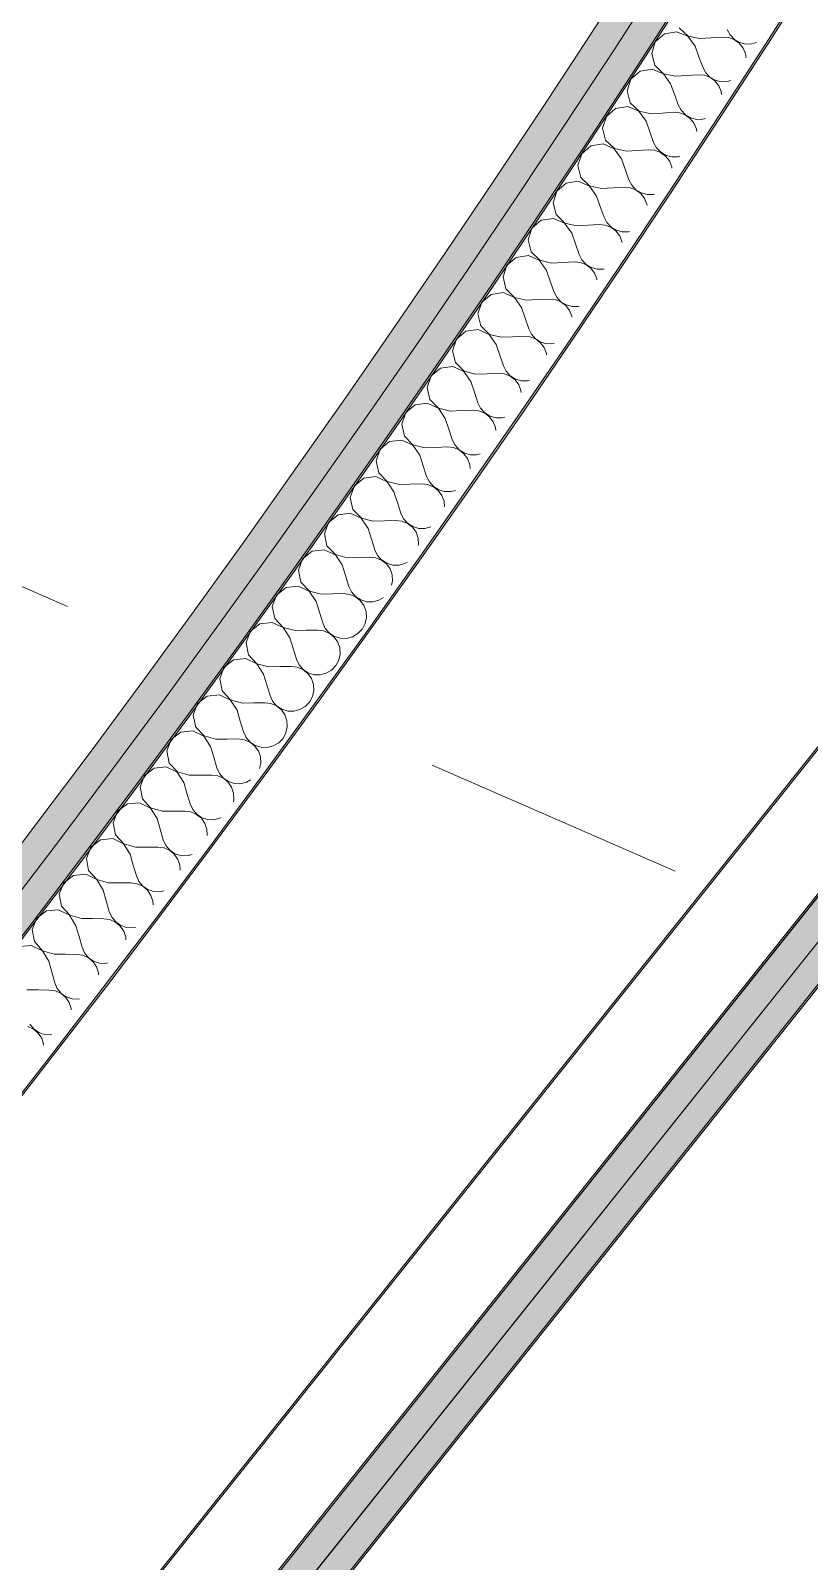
# Model space of a CAD drawing. Header units: millimetres. Extents: x -50172 to 90294, y -80883 to 25069.
# Drawn here: x -20978 to -20564, y -48268 to -47453 of the extents above; entities that cross this region are included whole.
import ezdxf
from ezdxf.enums import TextEntityAlignment as Align

# ---------------------------------------------------------------- set-up
doc = ezdxf.new("R2010")
doc.units = ezdxf.units.MM
doc.header["$MEASUREMENT"] = 0
doc.linetypes.add('Double Dashed', pattern=[1093.611073, 529.166651, -211.666656, 141.111112, -211.666656])
for name, color, linetype in [('A-25-M_Wall_Int', 7, 'Continuous'), ('New_A-15-MG_Structural_Grid_Phase_2', 7, 'Continuous'), ('New_A-25-M_Wall_Int', 7, 'Continuous'), ('New_A-35-M_FFE-Zone', 7, 'Continuous')]:
    doc.layers.add(name, color=color, linetype=linetype)
for name, color, linetype, lineweight in [('A-25-M_Wall_Int_Pen_No__1', 7, 'Continuous', 13), ('New_A-25-M_Wall_Int_Pen_No__1', 7, 'Continuous', 13), ('New_A-25-M_Wall_Int_Pen_No__150', 7, 'Continuous', 0), ('New_ArchiCAD Zone Stamps_Pen_No__9', 7, 'Continuous', 13)]:
    doc.layers.add(name, color=color, linetype=linetype, lineweight=lineweight)
for name, color, linetype, lineweight, true_color in [('A-25-M_Wall_Int_Pen_No__107', 7, 'Continuous', 15, 0xa6a6a6), ('A-25-M_Wall_Int_Pen_No__81', 7, 'Continuous', 20, 0x6a6a6a), ('New_A-15-MG_Structural_Grid_Phase_2_Pen_No__222', 7, 'Continuous', 13, 0x65af33), ('New_A-25-M_Wall_Int_Pen_No__107', 7, 'Continuous', 15, 0xa6a6a6), ('New_A-25-M_Wall_Int_Pen_No__81', 7, 'Continuous', 20, 0x6a6a6a), ('New_A-35-M_FFE-Zone_Pen_No__74', 7, 'Continuous', 20, 0x606060)]:
    doc.layers.add(name, color=color, linetype=linetype, lineweight=lineweight, true_color=true_color)
doc.styles.add('GENERATED_STYLE_1', font='')
doc.styles.add('GENERATED_STYLE_3', font='')
doc.styles.add('GENERATED_STYLE_4', font='')
doc.styles.get('GENERATED_STYLE_1').set_extended_font_data('Arial', bold=True)
doc.styles.get('GENERATED_STYLE_3').set_extended_font_data('Arial')
doc.styles.get('GENERATED_STYLE_4').set_extended_font_data('Swis721 BT')

# ---------------------------------------------------------------- blocks, each defined once
blk = doc.blocks.new('Lecture 1 First_INB 114R_2_1', base_point=(-22395.77, -55564.06))
at = {"layer": 'New_A-35-M_FFE-Zone_Pen_No__74', "linetype": 'Continuous'}
blk.add_line((-19692.85, -46873.91), (-22189.3, -50005.7), dxfattribs=at)
at = {"layer": 'New_ArchiCAD Zone Stamps_Pen_No__9'}
for tag, height, style, p in [('ROOM_NAME', 250, 'GENERATED_STYLE_1', (-23019.34, -54095.69)), ('zoneNameLine2', 250, 'GENERATED_STYLE_1', (-23207.77, -54527.82)), ('ROOM_NUMBER', 200, 'GENERATED_STYLE_3', (-23396.2, -54948.53)), ('measuredAreaCode', 200, 'GENERATED_STYLE_3', (-23553.22, -55308.64)), ('DUMMY_649', 200, 'GENERATED_STYLE_3', (-23245.82, -55442.68)), ('DUMMY_650', 200, 'GENERATED_STYLE_3', (-22616.65, -55717.03)), ('DUMMY_651', 133.33, 'GENERATED_STYLE_3', (-22337.36, -55823.58))]:
    blk.add_attdef(tag, text='', height=height, rotation=336.44041, dxfattribs=dict(at, style=style)).set_placement(p, align=Align.TOP_LEFT)
blk = doc.blocks.new('*X403')
at = {"layer": 'New_A-25-M_Wall_Int_Pen_No__150', "linetype": 'Continuous'}
for p, q in [((-20641.03, -47455.04), (-20645.92, -47459.31)), ((-20634.61, -47453.97), (-20641.03, -47455.04)), ((-20628.58, -47456.43), (-20634.61, -47453.97)), ((-20633.24, -47451.85), (-20628.53, -47456.35)), ((-20607.69, -47452.83), (-20606.14, -47455.73)), ((-20606.14, -47455.73), (-20603.85, -47458.09)), ((-20645.92, -47459.31), (-20647.85, -47465.53)), ((-20624.76, -47461.69), (-20628.58, -47456.43)), ((-20628.53, -47456.35), (-20622.16, -47457.68)), ((-20624.76, -47461.69), (-20622.71, -47467.28)), ((-20622.16, -47457.68), (-20616.22, -47457.27)), ((-20616.22, -47457.27), (-20610.28, -47456.84)), ((-20607, -47457.06), (-20610.28, -47456.84)), ((-20603.9, -47458.17), (-20607, -47457.06)), ((-20601.23, -47460.08), (-20603.9, -47458.17)), ((-20603.85, -47458.09), (-20601.01, -47459.73)), ((-20599.19, -47462.66), (-20601.23, -47460.08)), ((-20601.01, -47459.73), (-20597.82, -47460.53)), ((-20597.93, -47465.7), (-20599.19, -47462.66)), ((-20597.82, -47460.53), (-20594.53, -47460.43)), ((-20594.53, -47460.43), (-20592.09, -47459.65)), ((-20647.85, -47465.53), (-20646.22, -47471.83)), ((-20646.22, -47471.83), (-20641.52, -47476.33)), ((-20622.71, -47467.28), (-20620.67, -47472.88)), ((-20597.67, -47467.96), (-20597.93, -47465.7)), ((-20658.92, -47479.25), (-20660.87, -47485.46)), ((-20654.01, -47474.98), (-20658.92, -47479.25)), ((-20647.59, -47473.93), (-20654.01, -47474.98)), ((-20641.58, -47476.41), (-20647.59, -47473.93)), ((-20637.77, -47481.69), (-20641.58, -47476.41)), ((-20641.52, -47476.33), (-20635.16, -47477.69)), ((-20635.16, -47477.69), (-20629.21, -47477.29)), ((-20629.21, -47477.29), (-20623.27, -47476.89)), ((-20619.99, -47477.12), (-20623.27, -47476.89)), ((-20620.67, -47472.88), (-20619.12, -47475.79)), ((-20616.9, -47478.24), (-20619.99, -47477.12)), ((-20619.12, -47475.79), (-20616.85, -47478.15)), ((-20614.24, -47480.16), (-20616.9, -47478.24)), ((-20616.85, -47478.15), (-20614.01, -47479.81)), ((-20612.2, -47482.74), (-20614.24, -47480.16)), ((-20614.01, -47479.81), (-20610.83, -47480.62)), ((-20610.83, -47480.62), (-20607.54, -47480.53)), ((-20607.54, -47480.53), (-20605.73, -47479.96)), ((-20660.87, -47485.46), (-20659.26, -47491.76)), ((-20637.77, -47481.69), (-20635.74, -47487.29)), ((-20635.74, -47487.29), (-20633.71, -47492.89)), ((-20610.95, -47485.78), (-20612.2, -47482.74)), ((-20610.76, -47487.45), (-20610.95, -47485.78)), ((-20667.06, -47494.89), (-20671.99, -47499.14)), ((-20660.64, -47493.86), (-20667.06, -47494.89)), ((-20654.63, -47496.36), (-20660.64, -47493.86)), ((-20659.26, -47491.76), (-20654.58, -47496.28)), ((-20650.84, -47501.65), (-20654.63, -47496.36)), ((-20654.58, -47496.28), (-20648.22, -47497.66)), ((-20642.27, -47497.28), (-20636.33, -47496.89)), ((-20633.05, -47497.13), (-20636.33, -47496.89)), ((-20633.71, -47492.89), (-20632.18, -47495.8)), ((-20632.18, -47495.8), (-20629.91, -47498.18)), ((-20671.99, -47499.14), (-20673.95, -47505.34)), ((-20650.84, -47501.65), (-20648.82, -47507.26)), ((-20648.22, -47497.66), (-20642.27, -47497.28)), ((-20629.96, -47498.26), (-20633.05, -47497.13)), ((-20627.3, -47500.19), (-20629.96, -47498.26)), ((-20629.91, -47498.18), (-20627.08, -47499.84)), ((-20625.28, -47502.78), (-20627.3, -47500.19)), ((-20627.08, -47499.84), (-20623.89, -47500.66)), ((-20624.04, -47505.82), (-20625.28, -47502.78)), ((-20623.89, -47500.66), (-20620.61, -47500.58)), ((-20620.61, -47500.58), (-20619.31, -47500.18)), ((-20673.95, -47505.34), (-20672.36, -47511.65)), ((-20672.36, -47511.65), (-20667.69, -47516.19)), ((-20648.82, -47507.26), (-20646.82, -47512.87)), ((-20646.82, -47512.87), (-20645.29, -47515.78)), ((-20623.91, -47507.02), (-20624.04, -47505.82)), ((-20685.11, -47518.99), (-20687.09, -47525.18)), ((-20680.18, -47514.76), (-20685.11, -47518.99)), ((-20673.75, -47513.75), (-20680.18, -47514.76)), ((-20667.75, -47516.27), (-20673.75, -47513.75)), ((-20663.97, -47521.57), (-20667.75, -47516.27)), ((-20667.69, -47516.19), (-20661.34, -47517.59)), ((-20661.34, -47517.59), (-20655.39, -47517.22)), ((-20655.39, -47517.22), (-20649.45, -47516.86)), ((-20646.17, -47517.11), (-20649.45, -47516.86)), ((-20643.09, -47518.24), (-20646.17, -47517.11)), ((-20645.29, -47515.78), (-20643.03, -47518.16)), ((-20640.43, -47520.18), (-20643.09, -47518.24)), ((-20643.03, -47518.16), (-20640.21, -47519.83)), ((-20638.42, -47522.78), (-20640.43, -47520.18)), ((-20640.21, -47519.83), (-20637.03, -47520.67)), ((-20637.03, -47520.67), (-20633.74, -47520.59)), ((-20633.74, -47520.59), (-20632.84, -47520.32)), ((-20687.09, -47525.18), (-20685.53, -47531.5)), ((-20663.97, -47521.57), (-20661.98, -47527.18)), ((-20661.98, -47527.18), (-20659.99, -47532.8)), ((-20637.19, -47525.83), (-20638.42, -47522.78)), ((-20637.1, -47526.65), (-20637.19, -47525.83)), ((-20693.35, -47534.58), (-20698.3, -47538.8)), ((-20686.92, -47533.59), (-20693.35, -47534.58)), ((-20680.93, -47536.13), (-20686.92, -47533.59)), ((-20685.53, -47531.5), (-20680.88, -47536.05)), ((-20677.17, -47541.44), (-20680.93, -47536.13)), ((-20680.88, -47536.05), (-20674.52, -47537.47)), ((-20674.52, -47537.47), (-20668.58, -47537.13)), ((-20668.58, -47537.13), (-20662.63, -47536.78)), ((-20659.35, -47537.04), (-20662.63, -47536.78)), ((-20659.99, -47532.8), (-20658.47, -47535.71)), ((-20656.27, -47538.19), (-20659.35, -47537.04)), ((-20658.47, -47535.71), (-20656.22, -47538.1)), ((-20698.3, -47538.8), (-20700.3, -47544.99)), ((-20700.3, -47544.99), (-20698.76, -47551.31)), ((-20677.17, -47541.44), (-20675.19, -47547.06)), ((-20653.63, -47540.13), (-20656.27, -47538.19)), ((-20656.22, -47538.1), (-20653.4, -47539.79)), ((-20651.62, -47542.73), (-20653.63, -47540.13)), ((-20653.4, -47539.79), (-20650.22, -47540.63)), ((-20650.4, -47545.79), (-20651.62, -47542.73)), ((-20650.34, -47546.36), (-20650.4, -47545.79)), ((-20650.22, -47540.63), (-20646.93, -47540.57)), ((-20646.93, -47540.57), (-20646.32, -47540.38)), ((-20700.16, -47553.4), (-20706.59, -47554.36)), ((-20694.17, -47555.95), (-20700.16, -47553.4)), ((-20698.76, -47551.31), (-20694.12, -47555.87)), ((-20675.19, -47547.06), (-20673.22, -47552.68)), ((-20673.22, -47552.68), (-20671.72, -47555.61)), ((-20711.56, -47558.56), (-20713.58, -47564.75)), ((-20706.59, -47554.36), (-20711.56, -47558.56)), ((-20690.43, -47561.27), (-20694.17, -47555.95)), ((-20694.12, -47555.87), (-20687.77, -47557.31)), ((-20690.43, -47561.27), (-20688.47, -47566.9)), ((-20687.77, -47557.31), (-20681.82, -47556.99)), ((-20681.82, -47556.99), (-20675.87, -47556.66)), ((-20672.6, -47556.93), (-20675.87, -47556.66)), ((-20669.52, -47558.09), (-20672.6, -47556.93)), ((-20671.72, -47555.61), (-20669.47, -47558)), ((-20666.88, -47560.04), (-20669.52, -47558.09)), ((-20669.47, -47558), (-20666.65, -47559.69)), ((-20664.88, -47562.65), (-20666.88, -47560.04)), ((-20666.65, -47559.69), (-20663.48, -47560.55)), ((-20663.48, -47560.55), (-20660.19, -47560.49)), ((-20660.19, -47560.49), (-20659.74, -47560.36)), ((-20713.58, -47564.75), (-20712.05, -47571.07)), ((-20688.47, -47566.9), (-20686.52, -47572.53)), ((-20663.67, -47565.71), (-20664.88, -47562.65)), ((-20663.63, -47566.15), (-20663.67, -47565.71)), ((-20724.87, -47578.29), (-20726.91, -47584.46)), ((-20719.89, -47574.1), (-20724.87, -47578.29)), ((-20713.46, -47573.16), (-20719.89, -47574.1)), ((-20707.48, -47575.73), (-20713.46, -47573.16)), ((-20712.05, -47571.07), (-20707.43, -47575.65)), ((-20703.75, -47581.07), (-20707.48, -47575.73)), ((-20707.43, -47575.65), (-20701.08, -47577.11)), ((-20701.08, -47577.11), (-20695.13, -47576.81)), ((-20695.13, -47576.81), (-20689.18, -47576.49)), ((-20685.91, -47576.78), (-20689.18, -47576.49)), ((-20686.52, -47572.53), (-20685.02, -47575.46)), ((-20682.84, -47577.94), (-20685.91, -47576.78)), ((-20685.02, -47575.46), (-20682.78, -47577.86)), ((-20680.2, -47579.91), (-20682.84, -47577.94)), ((-20682.78, -47577.86), (-20679.97, -47579.56)), ((-20726.91, -47584.46), (-20725.4, -47590.79)), ((-20703.75, -47581.07), (-20701.81, -47586.7)), ((-20678.21, -47582.52), (-20680.2, -47579.91)), ((-20679.97, -47579.56), (-20676.8, -47580.42)), ((-20677.01, -47585.58), (-20678.21, -47582.52)), ((-20676.97, -47586.01), (-20677.01, -47585.58)), ((-20676.8, -47580.42), (-20673.51, -47580.38)), ((-20673.51, -47580.38), (-20673.11, -47580.26)), ((-20733.26, -47593.8), (-20738.25, -47597.97)), ((-20726.82, -47592.87), (-20733.26, -47593.8)), ((-20720.85, -47595.47), (-20726.82, -47592.87)), ((-20725.4, -47590.79), (-20720.8, -47595.39)), ((-20701.81, -47586.7), (-20699.88, -47592.33)), ((-20699.88, -47592.33), (-20698.39, -47595.27)), ((-20738.25, -47597.97), (-20740.31, -47604.14)), ((-20717.14, -47600.81), (-20720.85, -47595.47)), ((-20720.8, -47595.39), (-20714.46, -47596.87)), ((-20717.14, -47600.81), (-20715.22, -47606.45)), ((-20714.46, -47596.87), (-20708.51, -47596.58)), ((-20708.51, -47596.58), (-20702.56, -47596.29)), ((-20699.28, -47596.58), (-20702.56, -47596.29)), ((-20696.21, -47597.76), (-20699.28, -47596.58)), ((-20698.39, -47595.27), (-20696.16, -47597.68)), ((-20693.59, -47599.73), (-20696.21, -47597.76)), ((-20696.16, -47597.68), (-20693.35, -47599.39)), ((-20691.6, -47602.35), (-20693.59, -47599.73)), ((-20693.35, -47599.39), (-20690.19, -47600.26)), ((-20690.41, -47605.42), (-20691.6, -47602.35)), ((-20690.19, -47600.26), (-20686.9, -47600.23)), ((-20686.9, -47600.23), (-20686.43, -47600.09)), ((-20740.31, -47604.14), (-20738.82, -47610.47)), ((-20738.82, -47610.47), (-20734.23, -47615.08)), ((-20715.22, -47606.45), (-20713.3, -47612.09)), ((-20690.36, -47605.95), (-20690.41, -47605.42)), ((-20751.69, -47617.61), (-20753.77, -47623.77)), ((-20746.68, -47613.46), (-20751.69, -47617.61)), ((-20740.24, -47612.55), (-20746.68, -47613.46)), ((-20734.28, -47615.16), (-20740.24, -47612.55)), ((-20730.59, -47620.52), (-20734.28, -47615.16)), ((-20734.23, -47615.08), (-20727.89, -47616.58)), ((-20727.89, -47616.58), (-20721.94, -47616.32)), ((-20721.94, -47616.32), (-20715.99, -47616.04)), ((-20712.72, -47616.34), (-20715.99, -47616.04)), ((-20713.3, -47612.09), (-20711.82, -47615.03)), ((-20709.65, -47617.53), (-20712.72, -47616.34)), ((-20711.82, -47615.03), (-20709.6, -47617.45)), ((-20707.03, -47619.51), (-20709.65, -47617.53)), ((-20709.6, -47617.45), (-20706.8, -47619.17)), ((-20753.77, -47623.77), (-20752.3, -47630.11)), ((-20730.59, -47620.52), (-20728.68, -47626.17)), ((-20728.68, -47626.17), (-20726.78, -47631.81)), ((-20705.06, -47622.14), (-20707.03, -47619.51)), ((-20706.8, -47619.17), (-20703.63, -47620.05)), ((-20703.87, -47625.21), (-20705.06, -47622.14)), ((-20703.81, -47625.96), (-20703.87, -47625.21)), ((-20703.63, -47620.05), (-20700.34, -47620.03)), ((-20700.34, -47620.03), (-20699.69, -47619.84)), ((-20760.17, -47633.07), (-20765.19, -47637.21)), ((-20753.73, -47632.18), (-20760.17, -47633.07)), ((-20747.78, -47634.81), (-20753.73, -47632.18)), ((-20752.3, -47630.11), (-20747.72, -47634.73)), ((-20744.1, -47640.18), (-20747.78, -47634.81)), ((-20747.72, -47634.73), (-20741.39, -47636.26)), ((-20726.78, -47631.81), (-20725.32, -47634.75)), ((-20725.32, -47634.75), (-20723.1, -47637.18)), ((-20765.19, -47637.21), (-20767.29, -47643.36)), ((-20767.29, -47643.36), (-20765.84, -47649.71)), ((-20744.1, -47640.18), (-20742.21, -47645.84)), ((-20741.39, -47636.26), (-20735.44, -47636.01)), ((-20735.44, -47636.01), (-20729.49, -47635.75)), ((-20726.22, -47636.06), (-20729.49, -47635.75)), ((-20723.16, -47637.26), (-20726.22, -47636.06)), ((-20720.54, -47639.25), (-20723.16, -47637.26)), ((-20723.1, -47637.18), (-20720.31, -47638.91)), ((-20718.57, -47641.88), (-20720.54, -47639.25)), ((-20720.31, -47638.91), (-20717.14, -47639.8)), ((-20717.4, -47644.96), (-20718.57, -47641.88)), ((-20717.14, -47639.8), (-20713.85, -47639.79)), ((-20713.85, -47639.79), (-20712.91, -47639.52)), ((-20765.84, -47649.71), (-20761.28, -47654.34)), ((-20742.21, -47645.84), (-20740.33, -47651.49)), ((-20740.33, -47651.49), (-20738.87, -47654.44)), ((-20717.31, -47646.06), (-20717.4, -47644.96)), ((-20778.76, -47656.76), (-20780.87, -47662.91)), ((-20773.72, -47652.64), (-20778.76, -47656.76)), ((-20767.27, -47651.77), (-20773.72, -47652.64)), ((-20761.33, -47654.42), (-20767.27, -47651.77)), ((-20757.67, -47659.81), (-20761.33, -47654.42)), ((-20761.28, -47654.34), (-20754.96, -47655.88)), ((-20757.67, -47659.81), (-20755.81, -47665.46)), ((-20754.96, -47655.88), (-20749, -47655.65)), ((-20749, -47655.65), (-20743.05, -47655.42)), ((-20739.78, -47655.74), (-20743.05, -47655.42)), ((-20736.72, -47656.95), (-20739.78, -47655.74)), ((-20738.87, -47654.44), (-20736.67, -47656.87)), ((-20734.11, -47658.94), (-20736.72, -47656.95)), ((-20736.67, -47656.87), (-20733.88, -47658.6)), ((-20732.15, -47661.58), (-20734.11, -47658.94)), ((-20733.88, -47658.6), (-20730.72, -47659.5)), ((-20730.72, -47659.5), (-20727.43, -47659.51)), ((-20727.43, -47659.51), (-20726.08, -47659.12)), ((-20780.87, -47662.91), (-20779.45, -47669.26)), ((-20755.81, -47665.46), (-20753.94, -47671.12)), ((-20730.99, -47664.66), (-20732.15, -47661.58)), ((-20730.86, -47666.23), (-20730.99, -47664.66)), ((-20787.34, -47672.16), (-20792.38, -47676.27)), ((-20780.89, -47671.32), (-20787.34, -47672.16)), ((-20774.95, -47673.99), (-20780.89, -47671.32)), ((-20779.45, -47669.26), (-20774.9, -47673.91)), ((-20771.31, -47679.38), (-20774.95, -47673.99)), ((-20774.9, -47673.91), (-20768.58, -47675.47)), ((-20768.58, -47675.47), (-20762.62, -47675.26)), ((-20762.62, -47675.26), (-20756.67, -47675.04)), ((-20753.4, -47675.38), (-20756.67, -47675.04)), ((-20753.94, -47671.12), (-20752.49, -47674.07)), ((-20750.35, -47676.59), (-20753.4, -47675.38)), ((-20752.49, -47674.07), (-20750.29, -47676.51)), ((-20792.38, -47676.27), (-20794.52, -47682.41)), ((-20794.52, -47682.41), (-20793.11, -47688.77)), ((-20771.31, -47679.38), (-20769.46, -47685.05)), ((-20747.75, -47678.6), (-20750.35, -47676.59)), ((-20750.29, -47676.51), (-20747.51, -47678.26)), ((-20745.79, -47681.24), (-20747.75, -47678.6)), ((-20747.51, -47678.26), (-20744.35, -47679.17)), ((-20744.64, -47684.32), (-20745.79, -47681.24)), ((-20744.47, -47686.49), (-20744.64, -47684.32)), ((-20744.35, -47679.17), (-20741.06, -47679.18)), ((-20741.06, -47679.18), (-20739.2, -47678.66)), ((-20801.01, -47691.65), (-20806.07, -47695.74)), ((-20794.56, -47690.82), (-20801.01, -47691.65)), ((-20788.63, -47693.51), (-20794.56, -47690.82)), ((-20793.11, -47688.77), (-20788.58, -47693.43)), ((-20769.46, -47685.05), (-20767.61, -47690.71)), ((-20767.61, -47690.71), (-20766.17, -47693.67)), ((-20806.07, -47695.74), (-20808.23, -47701.87)), ((-20785.01, -47698.92), (-20788.63, -47693.51)), ((-20788.58, -47693.43), (-20782.26, -47695.01)), ((-20785.01, -47698.92), (-20783.18, -47704.58)), ((-20782.26, -47695.01), (-20776.31, -47694.82)), ((-20776.31, -47694.82), (-20770.35, -47694.62)), ((-20767.09, -47694.97), (-20770.35, -47694.62)), ((-20764.04, -47696.19), (-20767.09, -47694.97)), ((-20766.17, -47693.67), (-20763.98, -47696.11)), ((-20761.44, -47698.21), (-20764.04, -47696.19)), ((-20763.98, -47696.11), (-20761.2, -47697.86)), ((-20759.5, -47700.86), (-20761.44, -47698.21)), ((-20761.2, -47697.86), (-20758.05, -47698.79)), ((-20758.05, -47698.79), (-20754.76, -47698.81)), ((-20754.76, -47698.81), (-20752.28, -47698.12)), ((-20808.23, -47701.87), (-20806.84, -47708.23)), ((-20806.84, -47708.23), (-20802.32, -47712.91)), ((-20783.18, -47704.58), (-20781.35, -47710.26)), ((-20758.36, -47703.94), (-20759.5, -47700.86)), ((-20758.13, -47706.83), (-20758.36, -47703.94)), ((-20819.82, -47715.16), (-20822, -47721.29)), ((-20814.75, -47711.09), (-20819.82, -47715.16)), ((-20808.29, -47710.28), (-20814.75, -47711.09)), ((-20802.38, -47712.99), (-20808.29, -47710.28)), ((-20798.77, -47718.41), (-20802.38, -47712.99)), ((-20802.32, -47712.91), (-20796.01, -47714.51)), ((-20796.01, -47714.51), (-20790.06, -47714.34)), ((-20790.06, -47714.34), (-20784.1, -47714.16)), ((-20780.83, -47714.51), (-20784.1, -47714.16)), ((-20781.35, -47710.26), (-20779.92, -47713.22)), ((-20777.79, -47715.75), (-20780.83, -47714.51)), ((-20779.92, -47713.22), (-20777.73, -47715.67)), ((-20775.2, -47717.77), (-20777.79, -47715.75)), ((-20777.73, -47715.67), (-20774.96, -47717.43)), ((-20822, -47721.29), (-20820.63, -47727.65)), ((-20798.77, -47718.41), (-20796.95, -47724.08)), ((-20796.95, -47724.08), (-20795.14, -47729.76)), ((-20773.26, -47720.43), (-20775.2, -47717.77)), ((-20774.96, -47717.43), (-20771.81, -47718.36)), ((-20772.13, -47723.52), (-20773.26, -47720.43)), ((-20771.89, -47726.8), (-20772.13, -47723.52)), ((-20771.81, -47718.36), (-20768.52, -47718.39)), ((-20768.52, -47718.39), (-20765.34, -47717.52)), ((-20765.34, -47717.52), (-20765.29, -47717.49)), ((-20828.55, -47730.48), (-20833.63, -47734.54)), ((-20822.09, -47729.7), (-20828.55, -47730.48)), ((-20816.18, -47732.43), (-20822.09, -47729.7)), ((-20820.63, -47727.65), (-20816.12, -47732.35)), ((-20812.59, -47737.85), (-20816.18, -47732.43)), ((-20816.12, -47732.35), (-20809.82, -47733.97)), ((-20795.14, -47729.76), (-20793.72, -47732.72)), ((-20793.72, -47732.72), (-20791.55, -47735.18)), ((-20772.04, -47727.53), (-20771.89, -47726.8)), ((-20833.63, -47734.54), (-20835.83, -47740.66)), ((-20835.83, -47740.66), (-20834.48, -47747.03)), ((-20812.59, -47737.85), (-20810.79, -47743.53)), ((-20809.82, -47733.97), (-20803.87, -47733.81)), ((-20803.87, -47733.81), (-20797.91, -47733.65)), ((-20794.64, -47734.02), (-20797.91, -47733.65)), ((-20791.6, -47735.26), (-20794.64, -47734.02)), ((-20789.02, -47737.29), (-20791.6, -47735.26)), ((-20791.55, -47735.18), (-20788.78, -47736.95)), ((-20787.09, -47739.95), (-20789.02, -47737.29)), ((-20788.78, -47736.95), (-20785.63, -47737.9)), ((-20785.97, -47743.05), (-20787.09, -47739.95)), ((-20785.63, -47737.9), (-20782.34, -47737.94)), ((-20782.34, -47737.94), (-20779.16, -47737.08)), ((-20779.16, -47737.08), (-20777.96, -47736.36)), ((-20835.95, -47749.07), (-20842.41, -47749.84)), ((-20830.05, -47751.82), (-20835.95, -47749.07)), ((-20834.48, -47747.03), (-20829.99, -47751.74)), ((-20810.79, -47743.53), (-20809, -47749.22)), ((-20809, -47749.22), (-20807.59, -47752.19)), ((-20786.22, -47748.64), (-20785.74, -47746.33)), ((-20785.74, -47746.33), (-20785.97, -47743.05)), ((-20847.5, -47753.88), (-20849.72, -47759.99)), ((-20842.41, -47749.84), (-20847.5, -47753.88)), ((-20826.47, -47757.26), (-20830.05, -47751.82)), ((-20829.99, -47751.74), (-20823.69, -47753.38)), ((-20826.47, -47757.26), (-20824.69, -47762.94)), ((-20823.69, -47753.38), (-20817.74, -47753.24)), ((-20817.74, -47753.24), (-20811.78, -47753.1)), ((-20808.51, -47753.48), (-20811.78, -47753.1)), ((-20805.48, -47754.73), (-20808.51, -47753.48)), ((-20807.59, -47752.19), (-20805.42, -47754.65)), ((-20802.9, -47756.77), (-20805.48, -47754.73)), ((-20805.42, -47754.65), (-20802.66, -47756.43)), ((-20800.98, -47759.44), (-20802.9, -47756.77)), ((-20802.66, -47756.43), (-20799.51, -47757.38)), ((-20799.51, -47757.38), (-20796.22, -47757.44)), ((-20796.22, -47757.44), (-20793.04, -47756.58)), ((-20793.04, -47756.58), (-20790.56, -47755.1)), ((-20849.72, -47759.99), (-20848.39, -47766.36)), ((-20824.69, -47762.94), (-20822.92, -47768.63)), ((-20799.87, -47762.53), (-20800.98, -47759.44)), ((-20799.65, -47765.82), (-20799.87, -47762.53)), ((-20861.44, -47773.17), (-20863.67, -47779.28)), ((-20856.33, -47769.14), (-20861.44, -47773.17)), ((-20849.86, -47768.4), (-20856.33, -47769.14)), ((-20843.97, -47771.16), (-20849.86, -47768.4)), ((-20848.39, -47766.36), (-20843.92, -47771.09)), ((-20840.42, -47776.61), (-20843.97, -47771.16)), ((-20843.92, -47771.09), (-20837.63, -47772.75)), ((-20837.63, -47772.75), (-20831.67, -47772.63)), ((-20831.67, -47772.63), (-20825.71, -47772.51)), ((-20822.45, -47772.89), (-20825.71, -47772.51)), ((-20822.92, -47768.63), (-20821.52, -47771.6)), ((-20819.41, -47774.16), (-20822.45, -47772.89)), ((-20821.52, -47771.6), (-20819.36, -47774.08)), ((-20804.14, -47774.37), (-20801.94, -47772.05)), ((-20801.79, -47771.83), (-20800.33, -47769.05)), ((-20800.33, -47769.05), (-20799.65, -47765.82)), ((-20863.67, -47779.28), (-20862.37, -47785.65)), ((-20840.42, -47776.61), (-20838.66, -47782.31)), ((-20816.84, -47776.2), (-20819.41, -47774.16)), ((-20819.36, -47774.08), (-20816.6, -47775.87)), ((-20814.94, -47778.88), (-20816.84, -47776.2)), ((-20816.6, -47775.87), (-20813.46, -47776.83)), ((-20813.83, -47781.98), (-20814.94, -47778.88)), ((-20813.62, -47785.27), (-20813.83, -47781.98)), ((-20813.46, -47776.83), (-20810.17, -47776.89)), ((-20810.17, -47776.89), (-20806.98, -47776.05)), ((-20806.98, -47776.05), (-20804.14, -47774.37)), ((-20870.31, -47788.41), (-20875.43, -47792.42)), ((-20863.84, -47787.68), (-20870.31, -47788.41)), ((-20857.96, -47790.47), (-20863.84, -47787.68)), ((-20862.37, -47785.65), (-20857.91, -47790.39)), ((-20838.66, -47782.31), (-20836.9, -47788)), ((-20836.9, -47788), (-20835.51, -47790.98)), ((-20815.86, -47791.41), (-20814.31, -47788.49)), ((-20814.31, -47788.49), (-20813.62, -47785.27)), ((-20875.43, -47792.42), (-20877.69, -47798.52)), ((-20854.43, -47795.93), (-20857.96, -47790.47)), ((-20857.91, -47790.39), (-20851.62, -47792.07)), ((-20854.43, -47795.93), (-20852.68, -47801.63)), ((-20851.62, -47792.07), (-20845.66, -47791.97)), ((-20845.66, -47791.97), (-20839.7, -47791.87)), ((-20836.44, -47792.26), (-20839.7, -47791.87)), ((-20833.41, -47793.54), (-20836.44, -47792.26)), ((-20835.51, -47790.98), (-20833.36, -47793.46)), ((-20830.85, -47795.59), (-20833.41, -47793.54)), ((-20833.36, -47793.46), (-20830.61, -47795.26)), ((-20828.95, -47798.27), (-20830.85, -47795.59)), ((-20830.61, -47795.26), (-20827.47, -47796.23)), ((-20827.86, -47801.38), (-20828.95, -47798.27)), ((-20827.47, -47796.23), (-20824.18, -47796.3)), ((-20824.18, -47796.3), (-20820.99, -47795.47)), ((-20820.99, -47795.47), (-20818.14, -47793.8)), ((-20818.14, -47793.8), (-20815.86, -47791.41)), ((-20877.69, -47798.52), (-20876.4, -47804.9)), ((-20876.4, -47804.9), (-20871.96, -47809.65)), ((-20852.68, -47801.63), (-20850.94, -47807.33)), ((-20828.36, -47807.89), (-20827.65, -47804.66)), ((-20827.65, -47804.66), (-20827.86, -47801.38)), ((-20889.49, -47811.62), (-20891.76, -47817.71)), ((-20884.35, -47807.63), (-20889.49, -47811.62)), ((-20877.89, -47806.92), (-20884.35, -47807.63)), ((-20872.01, -47809.73), (-20877.89, -47806.92)), ((-20868.49, -47815.2), (-20872.01, -47809.73)), ((-20871.96, -47809.65), (-20865.67, -47811.35)), ((-20865.67, -47811.35), (-20859.72, -47811.27)), ((-20859.72, -47811.27), (-20853.76, -47811.18)), ((-20850.5, -47811.59), (-20853.76, -47811.18)), ((-20850.94, -47807.33), (-20849.56, -47810.31)), ((-20847.47, -47812.87), (-20850.5, -47811.59)), ((-20849.56, -47810.31), (-20847.42, -47812.8)), ((-20844.92, -47814.94), (-20847.47, -47812.87)), ((-20847.42, -47812.8), (-20844.67, -47814.6)), ((-20844.67, -47814.6), (-20841.54, -47815.58)), ((-20835.05, -47814.85), (-20832.2, -47813.18)), ((-20832.2, -47813.18), (-20829.91, -47810.8)), ((-20829.91, -47810.8), (-20828.36, -47807.89)), ((-20891.76, -47817.71), (-20890.5, -47824.1)), ((-20868.49, -47815.2), (-20866.77, -47820.9)), ((-20866.77, -47820.9), (-20865.05, -47826.61)), ((-20843.02, -47817.62), (-20844.92, -47814.94)), ((-20841.94, -47820.73), (-20843.02, -47817.62)), ((-20841.75, -47824.02), (-20841.94, -47820.73)), ((-20841.54, -47815.58), (-20838.25, -47815.67)), ((-20838.25, -47815.67), (-20835.05, -47814.85)), ((-20903.61, -47830.78), (-20905.9, -47836.86)), ((-20898.46, -47826.8), (-20903.61, -47830.78)), ((-20891.99, -47826.12), (-20898.46, -47826.8)), ((-20886.12, -47828.94), (-20891.99, -47826.12)), ((-20890.5, -47824.1), (-20886.07, -47828.86)), ((-20882.62, -47834.42), (-20886.12, -47828.94)), ((-20886.07, -47828.86), (-20879.79, -47830.58)), ((-20879.79, -47830.58), (-20873.83, -47830.52)), ((-20873.83, -47830.52), (-20867.88, -47830.46)), ((-20864.61, -47830.87), (-20867.88, -47830.46)), ((-20865.05, -47826.61), (-20863.67, -47829.59)), ((-20861.59, -47832.17), (-20864.61, -47830.87)), ((-20863.67, -47829.59), (-20861.54, -47832.09)), ((-20846.33, -47832.52), (-20844.03, -47830.15)), ((-20844.03, -47830.15), (-20842.46, -47827.24)), ((-20842.46, -47827.24), (-20841.75, -47824.02)), ((-20905.9, -47836.86), (-20904.65, -47843.25)), ((-20882.62, -47834.42), (-20880.91, -47840.13)), ((-20859.04, -47834.24), (-20861.59, -47832.17)), ((-20861.54, -47832.09), (-20858.8, -47833.9)), ((-20857.16, -47836.93), (-20859.04, -47834.24)), ((-20858.8, -47833.9), (-20855.67, -47834.89)), ((-20856.09, -47840.04), (-20857.16, -47836.93)), ((-20855.67, -47834.89), (-20852.38, -47834.99)), ((-20852.38, -47834.99), (-20849.18, -47834.18)), ((-20849.18, -47834.18), (-20846.33, -47832.52)), ((-20912.62, -47845.93), (-20917.78, -47849.89)), ((-20906.15, -47845.27), (-20912.62, -47845.93)), ((-20900.3, -47848.11), (-20906.15, -47845.27)), ((-20904.65, -47843.25), (-20900.24, -47848.03)), ((-20880.91, -47840.13), (-20879.21, -47845.84)), ((-20879.21, -47845.84), (-20877.85, -47848.83)), ((-20856.55, -47846.2), (-20855.9, -47843.33)), ((-20855.9, -47843.33), (-20856.09, -47840.04)), ((-20917.78, -47849.89), (-20920.1, -47855.97)), ((-20896.81, -47853.6), (-20900.3, -47848.11)), ((-20900.24, -47848.03), (-20893.97, -47849.77)), ((-20896.81, -47853.6), (-20895.12, -47859.32)), ((-20893.97, -47849.77), (-20888.01, -47849.73)), ((-20888.01, -47849.73), (-20882.05, -47849.68)), ((-20878.79, -47850.11), (-20882.05, -47849.68)), ((-20875.78, -47851.41), (-20878.79, -47850.11)), ((-20877.85, -47848.83), (-20875.72, -47851.33)), ((-20873.23, -47853.49), (-20875.78, -47851.41)), ((-20875.72, -47851.33), (-20872.99, -47853.16)), ((-20871.36, -47856.19), (-20873.23, -47853.49)), ((-20872.99, -47853.16), (-20869.86, -47854.16)), ((-20869.86, -47854.16), (-20866.57, -47854.26)), ((-20866.57, -47854.26), (-20863.37, -47853.46)), ((-20863.37, -47853.46), (-20861.28, -47852.26)), ((-20920.1, -47855.97), (-20918.87, -47862.36)), ((-20918.87, -47862.36), (-20914.47, -47867.15)), ((-20895.12, -47859.32), (-20893.44, -47865.03)), ((-20870.29, -47859.3), (-20871.36, -47856.19)), ((-20870.44, -47864), (-20870.12, -47862.59)), ((-20870.12, -47862.59), (-20870.29, -47859.3)), ((-20932.02, -47868.96), (-20934.35, -47875.03)), ((-20926.85, -47865.02), (-20932.02, -47868.96)), ((-20920.37, -47864.38), (-20926.85, -47865.02)), ((-20914.53, -47867.23), (-20920.37, -47864.38)), ((-20911.06, -47872.74), (-20914.53, -47867.23)), ((-20914.47, -47867.15), (-20908.21, -47868.92)), ((-20908.21, -47868.92), (-20902.25, -47868.89)), ((-20902.25, -47868.89), (-20896.29, -47868.87)), ((-20893.03, -47869.3), (-20896.29, -47868.87)), ((-20893.44, -47865.03), (-20892.08, -47868.03)), ((-20890.02, -47870.61), (-20893.03, -47869.3)), ((-20892.08, -47868.03), (-20889.96, -47870.54)), ((-20887.48, -47872.7), (-20890.02, -47870.61)), ((-20889.96, -47870.54), (-20887.23, -47872.37)), ((-20934.35, -47875.03), (-20933.15, -47881.43)), ((-20911.06, -47872.74), (-20909.39, -47878.46)), ((-20909.39, -47878.46), (-20907.72, -47884.18)), ((-20885.62, -47875.41), (-20887.48, -47872.7)), ((-20887.23, -47872.37), (-20884.11, -47873.38)), ((-20884.56, -47878.52), (-20885.62, -47875.41)), ((-20884.4, -47881.81), (-20884.56, -47878.52)), ((-20884.11, -47873.38), (-20880.82, -47873.49)), ((-20880.82, -47873.49), (-20877.62, -47872.7)), ((-20877.62, -47872.7), (-20876.93, -47872.31)), ((-20946.32, -47887.98), (-20948.67, -47894.05)), ((-20941.14, -47884.06), (-20946.32, -47887.98)), ((-20934.66, -47883.44), (-20941.14, -47884.06)), ((-20928.82, -47886.31), (-20934.66, -47883.44)), ((-20933.15, -47881.43), (-20928.76, -47886.23)), ((-20925.37, -47891.83), (-20928.82, -47886.31)), ((-20928.76, -47886.23), (-20922.51, -47888.01)), ((-20922.51, -47888.01), (-20916.55, -47888.01)), ((-20916.55, -47888.01), (-20910.59, -47888)), ((-20907.33, -47888.45), (-20910.59, -47888)), ((-20907.72, -47884.18), (-20906.38, -47887.18)), ((-20906.38, -47887.18), (-20904.27, -47889.69)), ((-20884.42, -47881.91), (-20884.4, -47881.81)), ((-20948.67, -47894.05), (-20947.49, -47900.44)), ((-20925.37, -47891.83), (-20923.72, -47897.55)), ((-20904.32, -47889.77), (-20907.33, -47888.45)), ((-20901.79, -47891.87), (-20904.32, -47889.77)), ((-20904.27, -47889.69), (-20901.54, -47891.53)), ((-20899.94, -47894.58), (-20901.79, -47891.87)), ((-20901.54, -47891.53), (-20898.42, -47892.55)), ((-20898.89, -47897.7), (-20899.94, -47894.58)), ((-20898.42, -47892.55), (-20895.13, -47892.68)), ((-20895.13, -47892.68), (-20892.29, -47891.99)), ((-20955.48, -47903.05), (-20960.68, -47906.96)), ((-20949, -47902.45), (-20955.48, -47903.05)), ((-20943.18, -47905.34), (-20949, -47902.45)), ((-20947.49, -47900.44), (-20943.12, -47905.27)), ((-20923.72, -47897.55), (-20922.07, -47903.28)), ((-20922.07, -47903.28), (-20920.74, -47906.28)), ((-20898.77, -47900.29), (-20898.89, -47897.7)), ((-20960.68, -47906.96), (-20963.05, -47913.02)), ((-20939.74, -47910.87), (-20943.18, -47905.34)), ((-20943.12, -47905.27), (-20936.86, -47907.07)), ((-20939.74, -47910.87), (-20938.11, -47916.6)), ((-20936.86, -47907.07), (-20930.91, -47907.08)), ((-20930.91, -47907.08), (-20924.95, -47907.09)), ((-20921.69, -47907.55), (-20924.95, -47907.09)), ((-20918.69, -47908.88), (-20921.69, -47907.55)), ((-20920.74, -47906.28), (-20918.63, -47908.8)), ((-20916.17, -47910.98), (-20918.69, -47908.88)), ((-20918.63, -47908.8), (-20915.92, -47910.65)), ((-20914.32, -47913.7), (-20916.17, -47910.98)), ((-20915.92, -47910.65), (-20912.8, -47911.68)), ((-20912.8, -47911.68), (-20909.51, -47911.82)), ((-20909.51, -47911.82), (-20907.37, -47911.31)), ((-20963.05, -47913.02), (-20961.89, -47919.42)), ((-20961.89, -47919.42), (-20957.53, -47924.25)), ((-20938.11, -47916.6), (-20936.48, -47922.33)), ((-20913.28, -47916.82), (-20914.32, -47913.7)), ((-20913.2, -47918.77), (-20913.28, -47916.82)), ((-20975.1, -47925.89), (-20977.49, -47931.94)), ((-20969.89, -47922), (-20975.1, -47925.89)), ((-20963.41, -47921.42), (-20969.89, -47922)), ((-20957.59, -47924.33), (-20963.41, -47921.42)), ((-20954.18, -47929.87), (-20957.59, -47924.33)), ((-20957.53, -47924.25), (-20951.28, -47926.07)), ((-20951.28, -47926.07), (-20945.33, -47926.11)), ((-20945.33, -47926.11), (-20939.37, -47926.14)), ((-20936.11, -47926.61), (-20939.37, -47926.14)), ((-20936.48, -47922.33), (-20935.15, -47925.34)), ((-20933.11, -47927.95), (-20936.11, -47926.61)), ((-20935.15, -47925.34), (-20933.06, -47927.87)), ((-20930.6, -47930.06), (-20933.11, -47927.95)), ((-20933.06, -47927.87), (-20930.35, -47929.73)), ((-20977.49, -47931.94), (-20976.34, -47938.35)), ((-20954.18, -47929.87), (-20952.56, -47935.6)), ((-20952.56, -47935.6), (-20950.95, -47941.34)), ((-20928.76, -47932.78), (-20930.6, -47930.06)), ((-20930.35, -47929.73), (-20927.23, -47930.77)), ((-20927.73, -47935.91), (-20928.76, -47932.78)), ((-20927.68, -47937.32), (-20927.73, -47935.91)), ((-20927.23, -47930.77), (-20923.94, -47930.91)), ((-20923.94, -47930.91), (-20922.39, -47930.55)), ((-20977.87, -47940.34), (-20984.36, -47940.9)), ((-20972.06, -47943.27), (-20977.87, -47940.34)), ((-20976.34, -47938.35), (-20972.01, -47943.2)), ((-20968.67, -47948.82), (-20972.06, -47943.27)), ((-20972.01, -47943.2), (-20965.76, -47945.04)), ((-20965.76, -47945.04), (-20959.81, -47945.09)), ((-20950.95, -47941.34), (-20949.63, -47944.35)), ((-20949.63, -47944.35), (-20947.54, -47946.89)), ((-20968.67, -47948.82), (-20967.07, -47954.56)), ((-20959.81, -47945.09), (-20953.85, -47945.14)), ((-20950.6, -47945.62), (-20953.85, -47945.14)), ((-20947.6, -47946.97), (-20950.6, -47945.62)), ((-20945.09, -47949.08), (-20947.6, -47946.97)), ((-20947.54, -47946.89), (-20944.84, -47948.75)), ((-20943.26, -47951.81), (-20945.09, -47949.08)), ((-20944.84, -47948.75), (-20941.73, -47949.81)), ((-20942.24, -47954.94), (-20943.26, -47951.81)), ((-20941.73, -47949.81), (-20938.44, -47949.96)), ((-20938.44, -47949.96), (-20937.35, -47949.71)), ((-20967.07, -47954.56), (-20965.48, -47960.3)), ((-20965.48, -47960.3), (-20964.17, -47963.32)), ((-20942.21, -47955.93), (-20942.24, -47954.94)), ((-20980.3, -47963.95), (-20974.35, -47964.02)), ((-20974.35, -47964.02), (-20968.39, -47964.09)), ((-20965.14, -47964.58), (-20968.39, -47964.09)), ((-20962.15, -47965.94), (-20965.14, -47964.58)), ((-20964.17, -47963.32), (-20962.09, -47965.86)), ((-20959.64, -47968.07), (-20962.15, -47965.94)), ((-20962.09, -47965.86), (-20959.39, -47967.74)), ((-20957.82, -47970.8), (-20959.64, -47968.07)), ((-20959.39, -47967.74), (-20956.28, -47968.8)), ((-20956.28, -47968.8), (-20952.99, -47968.96)), ((-20952.99, -47968.96), (-20952.25, -47968.79)), ((-20956.82, -47973.93), (-20957.82, -47970.8)), ((-20956.79, -47974.62), (-20956.82, -47973.93)), ((-20976.75, -47984.87), (-20979.74, -47983.5)), ((-20978.77, -47982.24), (-20976.69, -47984.79)), ((-20974.26, -47987), (-20976.75, -47984.87)), ((-20976.69, -47984.79), (-20974, -47986.67)), ((-20972.44, -47989.74), (-20974.26, -47987)), ((-20974, -47986.67), (-20970.9, -47987.74)), ((-20971.45, -47992.88), (-20972.44, -47989.74)), ((-20971.43, -47993.37), (-20971.45, -47992.88)), ((-20970.9, -47987.74), (-20967.61, -47987.92)), ((-20967.61, -47987.92), (-20967.09, -47987.8))]:
    blk.add_line(p, q, dxfattribs=at)
blk = doc.blocks.new('Wall_74_1', base_point=(-29918.46, -50217.22))
at = {"layer": 'New_A-25-M_Wall_Int_Pen_No__107', "linetype": 'Continuous'}
for points in [[(-20095.26, -46371.16, -0.413614), (-29918.46, -50217.22), (-29924.46, -50230.97, 0.413614), (-20081.52, -46377.18)], [(-20081.52, -46377.18, -0.413614), (-29924.46, -50230.97), (-29930.45, -50244.72, 0.413614), (-20067.79, -46383.21)]]:
    blk.add_hatch(color=256, dxfattribs=at).paths.add_polyline_path(points)
at = {"layer": 'New_A-25-M_Wall_Int_Pen_No__81', "linetype": 'Continuous', "lineweight": 0, "true_color": 0x353535}
for points in [[(-20067.79, -46383.21, -0.413614), (-29930.45, -50244.72), (-29930.85, -50245.64, 0.413614), (-20066.87, -46383.61)], [(-20021.08, -46403.69, -0.413614), (-29950.84, -50291.47), (-29951.24, -50292.39, 0.413614), (-20020.16, -46404.09)]]:
    blk.add_hatch(color=250, dxfattribs=at).paths.add_polyline_path(points)
at = {"layer": 'New_A-25-M_Wall_Int_Pen_No__1', "linetype": 'Continuous'}
for radius in [7467.12, 7482.12, 7498.12, 7497.12, 7549.12, 7548.12]:
    blk.add_arc((-26933.84, -43372.52), radius, 246.440445, 336.323082, dxfattribs=at)
at = {"layer": 'New_A-25-M_Wall_Int', "color": 250, "lineweight": 50, "true_color": 0x2a2a2a}
blk.add_blockref('*X403', (0, 0), dxfattribs=at)
blk = doc.blocks.new('Wall_197_1', base_point=(-22330.43, -50182.12))
at = {"layer": 'A-25-M_Wall_Int_Pen_No__107', "linetype": 'Continuous'}
for points in [[(-22339.66, -50169.62), (-19705.5, -46868.37), (-19719.73, -46862.16), (-22348.88, -50157.13)], [(-22330.43, -50182.12), (-19691.26, -46874.58), (-19705.5, -46868.37), (-22339.66, -50169.62)]]:
    blk.add_hatch(color=256, dxfattribs=at).paths.add_polyline_path(points)
at = {"layer": 'A-25-M_Wall_Int_Pen_No__81', "linetype": 'Continuous', "lineweight": 0, "true_color": 0x353535}
for points in [[(-22379, -50116.32), (-19766.24, -46841.88), (-19767.19, -46841.47), (-22379.61, -50115.48)], [(-22348.88, -50157.13), (-19719.73, -46862.16), (-19720.68, -46861.75), (-22349.49, -50156.3)]]:
    blk.add_hatch(color=250, dxfattribs=at).paths.add_polyline_path(points)
at = {"layer": 'A-25-M_Wall_Int_Pen_No__1', "linetype": 'Continuous'}
for p, q in [((-22379, -50116.32), (-19766.24, -46841.88)), ((-22349.49, -50156.3), (-19720.68, -46861.75)), ((-22348.88, -50157.13), (-19719.73, -46862.16)), ((-22339.66, -50169.62), (-19705.5, -46868.37))]:
    blk.add_line(p, q, dxfattribs=at)
at = {"layer": 'A-25-M_Wall_Int_Pen_No__1', "linetype": 'Continuous', "flags": 128}
for points in [[(-19767.19, -46841.47), (-22379.61, -50115.48)], [(-22330.43, -50182.12), (-19691.26, -46874.58)]]:
    blk.add_lwpolyline(points, dxfattribs=at)
blk = doc.blocks.new('Wall_364_1', base_point=(-22330.83, -50182.61))
at = {"layer": 'A-25-M_Wall_Int_Pen_No__107', "linetype": 'Continuous'}
for points in [[(-22340.05, -50170.12), (-19705.5, -46868.37), (-19719.73, -46862.16), (-22349.27, -50157.62)], [(-22330.83, -50182.61), (-19691.26, -46874.58), (-19705.5, -46868.37), (-22340.05, -50170.12)]]:
    blk.add_hatch(color=256, dxfattribs=at).paths.add_polyline_path(points)
at = {"layer": 'A-25-M_Wall_Int_Pen_No__81', "linetype": 'Continuous', "lineweight": 0, "true_color": 0x353535}
for points in [[(-22379.39, -50116.81), (-19766.24, -46841.88), (-19767.19, -46841.47), (-22380, -50115.98)], [(-22349.27, -50157.62), (-19719.73, -46862.16), (-19720.68, -46861.75), (-22349.88, -50156.79)]]:
    blk.add_hatch(color=250, dxfattribs=at).paths.add_polyline_path(points)
at = {"layer": 'A-25-M_Wall_Int_Pen_No__1', "linetype": 'Continuous'}
for p, q in [((-22379.39, -50116.81), (-19766.24, -46841.88)), ((-22349.88, -50156.79), (-19720.68, -46861.75)), ((-22349.27, -50157.62), (-19719.73, -46862.16)), ((-22340.05, -50170.12), (-19705.5, -46868.37))]:
    blk.add_line(p, q, dxfattribs=at)
at = {"layer": 'A-25-M_Wall_Int_Pen_No__1', "linetype": 'Continuous', "flags": 128}
for points in [[(-19767.19, -46841.47), (-22379.61, -50115.48)], [(-22330.83, -50182.61), (-19691.26, -46874.58)]]:
    blk.add_lwpolyline(points, dxfattribs=at)
blk = doc.blocks.new('Standard grid marker_15')
at = {"layer": 'New_A-15-MG_Structural_Grid_Phase_2_Pen_No__222', "linetype": 'Double Dashed'}
blk.add_line((20063.55, 0), (22654.17, 0), dxfattribs=at)
at = {"layer": 'New_A-15-MG_Structural_Grid_Phase_2_Pen_No__222', "style": 'GENERATED_STYLE_4'}
for tag, p in [('AC_MarkerText_1_0', (-500, 43.39)), ('AC_MarkerText_1_1', (23154.17, 43.39))]:
    blk.add_attdef(tag, text='', height=350, rotation=180, dxfattribs=at).set_placement(p, align=Align.MIDDLE_CENTER)

msp = doc.modelspace()

# ---------------------------------------------------------------- block references
at = {"layer": 'A-25-M_Wall_Int', "color": 250, "lineweight": 50, "true_color": 0x2a2a2a}
for name, p in [('Wall_364_1', (-22330.83, -50182.61)), ('Wall_197_1', (-22330.43, -50182.12))]:
    msp.add_blockref(name, p, dxfattribs=at)
at = {"layer": 'New_A-15-MG_Structural_Grid_Phase_2', "color": 8, "linetype": 'Continuous', "lineweight": 15, "zscale": 1000, "rotation": 156.4404115839914}
msp.add_blockref('Standard grid marker_15', (-562.6, -56653.56), dxfattribs=at)
at = {"layer": 'New_A-25-M_Wall_Int', "color": 250, "lineweight": 50, "true_color": 0x2a2a2a}
msp.add_blockref('Wall_74_1', (-29918.46, -50217.22), dxfattribs=at)
at = {"layer": 'New_A-35-M_FFE-Zone', "linetype": 'Continuous'}
msp.add_blockref('Lecture 1 First_INB 114R_2_1', (-22395.77, -55564.06), dxfattribs=at)

doc.saveas('drawing.dxf')
